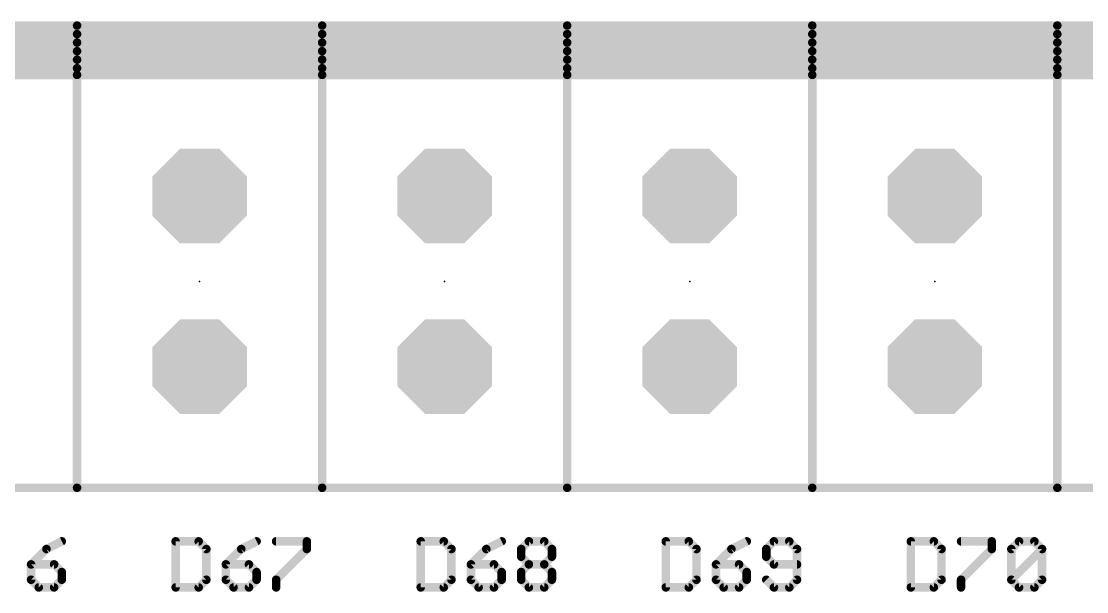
# Model space of a CAD drawing. Extents: x 0 to 426, y 0 to 160.
# Drawn here: x 218.69 to 234.56, y 141.38 to 149.87 of the extents above; entities that cross this region are included whole.
import ezdxf

# ---------------------------------------------------------------- set-up
doc = ezdxf.new("R2010")
doc.units = 0
doc.header["$MEASUREMENT"] = 0
doc.layers.get('0').update_dxf_attribs({"linetype": 'CONTINUOUS'})
for name, color, linetype in [('17', 82, 'CONTINUOUS'), ('21', 253, 'CONTINUOUS'), ('23', 7, 'CONTINUOUS'), ('25', 253, 'CONTINUOUS')]:
    doc.layers.add(name, color=color, linetype=linetype)

# ---------------------------------------------------------------- blocks, each defined once
blk = doc.blocks.new('OCTAGONP')
at = {"const_width": 0.5}
blk.add_lwpolyline([(-0.25, -0.1036), (-0.25, 0.1036), (-0.1036, 0.25), (0.1036, 0.25), (0.25, 0.1036), (0.25, -0.1036), (0.1036, -0.25), (-0.1036, -0.25), (-0.25, -0.1036), (-0.25, 0.1036)], dxfattribs=at)

msp = doc.modelspace()

# ---------------------------------------------------------------- linework, layer by layer
at = {"layer": '21', "const_width": 0.127}
for points in [[(219.525, 149.81), (215.875, 149.81)], [(219.525, 149.81), (215.875, 149.81)], [(219.525, 149.075), (219.525, 149.81)], [(223.175, 149.81), (219.525, 149.81)], [(219.525, 149.81), (219.525, 149.075)], [(223.175, 149.81), (219.525, 149.81)], [(223.175, 149.075), (223.175, 149.81)], [(226.825, 149.81), (223.175, 149.81)], [(223.175, 149.81), (223.175, 149.075)], [(226.825, 149.81), (223.175, 149.81)], [(226.825, 149.075), (226.825, 149.81)], [(230.475, 149.81), (226.825, 149.81)], [(226.825, 149.81), (226.825, 149.075)], [(230.475, 149.81), (226.825, 149.81)], [(230.475, 149.075), (230.475, 149.81)], [(234.125, 149.81), (230.475, 149.81)], [(230.475, 149.81), (230.475, 149.075)], [(234.125, 149.81), (230.475, 149.81)], [(234.125, 149.075), (234.125, 149.81)], [(237.775, 149.81), (234.125, 149.81)], [(234.125, 149.81), (234.125, 149.075)], [(237.775, 149.81), (234.125, 149.81)], [(219.525, 149.683), (215.875, 149.683)], [(223.175, 149.683), (219.525, 149.683)], [(226.825, 149.683), (223.175, 149.683)], [(230.475, 149.683), (226.825, 149.683)], [(234.125, 149.683), (230.475, 149.683)], [(237.775, 149.683), (234.125, 149.683)], [(219.525, 149.556), (215.875, 149.556)], [(219.525, 149.429), (215.875, 149.429)], [(223.175, 149.556), (219.525, 149.556)], [(223.175, 149.429), (219.525, 149.429)], [(226.825, 149.556), (223.175, 149.556)], [(226.825, 149.429), (223.175, 149.429)], [(230.475, 149.556), (226.825, 149.556)], [(230.475, 149.429), (226.825, 149.429)], [(234.125, 149.556), (230.475, 149.556)], [(234.125, 149.429), (230.475, 149.429)], [(237.775, 149.556), (234.125, 149.556)], [(237.775, 149.429), (234.125, 149.429)], [(219.525, 149.302), (215.875, 149.302)], [(223.175, 149.302), (219.525, 149.302)], [(226.825, 149.302), (223.175, 149.302)], [(230.475, 149.302), (226.825, 149.302)], [(234.125, 149.302), (230.475, 149.302)], [(237.775, 149.302), (234.125, 149.302)], [(219.525, 149.175), (215.875, 149.175)], [(223.175, 149.175), (219.525, 149.175)], [(226.825, 149.175), (223.175, 149.175)], [(230.475, 149.175), (226.825, 149.175)], [(234.125, 149.175), (230.475, 149.175)], [(237.775, 149.175), (234.125, 149.175)], [(215.875, 149.075), (219.525, 149.075)], [(215.875, 149.075), (219.525, 149.075)], [(219.525, 149.075), (219.525, 142.925)], [(219.525, 149.075), (223.175, 149.075)], [(219.525, 142.925), (219.525, 149.075)], [(219.525, 149.075), (223.175, 149.075)], [(223.175, 149.075), (223.175, 142.925)], [(223.175, 149.075), (226.825, 149.075)], [(223.175, 142.925), (223.175, 149.075)], [(223.175, 149.075), (226.825, 149.075)], [(226.825, 149.075), (226.825, 142.925)], [(226.825, 149.075), (230.475, 149.075)], [(226.825, 142.925), (226.825, 149.075)], [(226.825, 149.075), (230.475, 149.075)], [(230.475, 149.075), (230.475, 142.925)], [(230.475, 149.075), (234.125, 149.075)], [(230.475, 142.925), (230.475, 149.075)], [(230.475, 149.075), (234.125, 149.075)], [(234.125, 149.075), (234.125, 142.925)], [(234.125, 149.075), (237.775, 149.075)], [(234.125, 142.925), (234.125, 149.075)], [(234.125, 149.075), (237.775, 149.075)], [(219.525, 142.925), (215.875, 142.925)], [(223.175, 142.925), (219.525, 142.925)], [(226.825, 142.925), (223.175, 142.925)], [(230.475, 142.925), (226.825, 142.925)], [(234.125, 142.925), (230.475, 142.925)], [(237.775, 142.925), (234.125, 142.925)]]:
    msp.add_lwpolyline(points, dxfattribs=at)
at = {"layer": '21', "const_width": 0.0635}
for points in [[(219.5567, 149.81, 1), (219.4933, 149.81)], [(219.525, 149.8417, 1), (219.525, 149.7783)], [(219.5567, 149.81, 1), (219.4933, 149.81)], [(219.525, 149.8417, 1), (219.525, 149.7783)], [(219.525, 149.7783, 1), (219.525, 149.8417)], [(219.525, 149.7783, 1), (219.525, 149.8417)], [(223.2067, 149.81, 1), (223.1433, 149.81)], [(223.175, 149.8417, 1), (223.175, 149.7783)], [(223.2067, 149.81, 1), (223.1433, 149.81)], [(223.175, 149.8417, 1), (223.175, 149.7783)], [(223.175, 149.7783, 1), (223.175, 149.8417)], [(223.175, 149.7783, 1), (223.175, 149.8417)], [(226.8568, 149.81, 1), (226.7933, 149.81)], [(226.8568, 149.81, 1), (226.7933, 149.81)], [(226.825, 149.8417, 1), (226.825, 149.7783)], [(226.825, 149.8417, 1), (226.825, 149.7783)], [(226.825, 149.7783, 1), (226.825, 149.8417)], [(226.825, 149.7783, 1), (226.825, 149.8417)], [(230.5068, 149.81, 1), (230.4433, 149.81)], [(230.5068, 149.81, 1), (230.4433, 149.81)], [(230.475, 149.8417, 1), (230.475, 149.7783)], [(230.475, 149.8417, 1), (230.475, 149.7783)], [(230.475, 149.7783, 1), (230.475, 149.8417)], [(230.475, 149.7783, 1), (230.475, 149.8417)], [(234.1567, 149.81, 1), (234.0933, 149.81)], [(234.125, 149.8417, 1), (234.125, 149.7783)], [(234.1567, 149.81, 1), (234.0933, 149.81)], [(234.125, 149.8417, 1), (234.125, 149.7783)], [(234.125, 149.7783, 1), (234.125, 149.8417)], [(234.125, 149.7783, 1), (234.125, 149.8417)], [(219.525, 149.7148, 1), (219.525, 149.6513)], [(219.525, 149.6513, 1), (219.525, 149.7148)], [(223.175, 149.7148, 1), (223.175, 149.6513)], [(223.175, 149.6513, 1), (223.175, 149.7148)], [(226.825, 149.7148, 1), (226.825, 149.6513)], [(226.825, 149.6513, 1), (226.825, 149.7148)], [(230.475, 149.7148, 1), (230.475, 149.6513)], [(230.475, 149.6513, 1), (230.475, 149.7148)], [(234.125, 149.7148, 1), (234.125, 149.6513)], [(234.125, 149.6513, 1), (234.125, 149.7148)], [(219.525, 149.5877, 1), (219.525, 149.5243)], [(219.525, 149.4607, 1), (219.525, 149.3973)], [(219.525, 149.5243, 1), (219.525, 149.5877)], [(219.525, 149.3973, 1), (219.525, 149.4607)], [(223.175, 149.5877, 1), (223.175, 149.5243)], [(223.175, 149.4607, 1), (223.175, 149.3973)], [(223.175, 149.5243, 1), (223.175, 149.5877)], [(223.175, 149.3973, 1), (223.175, 149.4607)], [(226.825, 149.5877, 1), (226.825, 149.5243)], [(226.825, 149.4607, 1), (226.825, 149.3973)], [(226.825, 149.5243, 1), (226.825, 149.5877)], [(226.825, 149.3973, 1), (226.825, 149.4607)], [(230.475, 149.5877, 1), (230.475, 149.5243)], [(230.475, 149.4607, 1), (230.475, 149.3973)], [(230.475, 149.5243, 1), (230.475, 149.5877)], [(230.475, 149.3973, 1), (230.475, 149.4607)], [(234.125, 149.5877, 1), (234.125, 149.5243)], [(234.125, 149.4607, 1), (234.125, 149.3973)], [(234.125, 149.5243, 1), (234.125, 149.5877)], [(234.125, 149.3973, 1), (234.125, 149.4607)], [(219.525, 149.3338, 1), (219.525, 149.2703)], [(219.525, 149.2703, 1), (219.525, 149.3338)], [(223.175, 149.3338, 1), (223.175, 149.2703)], [(223.175, 149.2703, 1), (223.175, 149.3338)], [(226.825, 149.3338, 1), (226.825, 149.2703)], [(226.825, 149.2703, 1), (226.825, 149.3338)], [(230.475, 149.3338, 1), (230.475, 149.2703)], [(230.475, 149.2703, 1), (230.475, 149.3338)], [(234.125, 149.3338, 1), (234.125, 149.2703)], [(234.125, 149.2703, 1), (234.125, 149.3338)], [(219.525, 149.2067, 1), (219.525, 149.1433)], [(219.525, 149.1433, 1), (219.525, 149.2067)], [(223.175, 149.2067, 1), (223.175, 149.1433)], [(223.175, 149.1433, 1), (223.175, 149.2067)], [(226.825, 149.2067, 1), (226.825, 149.1433)], [(226.825, 149.1433, 1), (226.825, 149.2067)], [(230.475, 149.2067, 1), (230.475, 149.1433)], [(230.475, 149.1433, 1), (230.475, 149.2067)], [(234.125, 149.2067, 1), (234.125, 149.1433)], [(234.125, 149.1433, 1), (234.125, 149.2067)], [(219.525, 149.1068, 1), (219.525, 149.0433)], [(219.525, 149.1068, 1), (219.525, 149.0433)], [(219.5567, 149.075, 1), (219.4933, 149.075)], [(219.5567, 149.075, 1), (219.4933, 149.075)], [(219.4933, 149.075, 1), (219.5567, 149.075)], [(219.4933, 149.075, 1), (219.5567, 149.075)], [(219.525, 149.0433, 1), (219.525, 149.1068)], [(219.525, 149.0433, 1), (219.525, 149.1068)], [(223.175, 149.1068, 1), (223.175, 149.0433)], [(223.175, 149.1068, 1), (223.175, 149.0433)], [(223.2067, 149.075, 1), (223.1433, 149.075)], [(223.2067, 149.075, 1), (223.1433, 149.075)], [(223.1433, 149.075, 1), (223.2067, 149.075)], [(223.1433, 149.075, 1), (223.2067, 149.075)], [(223.175, 149.0433, 1), (223.175, 149.1068)], [(223.175, 149.0433, 1), (223.175, 149.1068)], [(226.825, 149.1068, 1), (226.825, 149.0433)], [(226.825, 149.1068, 1), (226.825, 149.0433)], [(226.8568, 149.075, 1), (226.7933, 149.075)], [(226.8568, 149.075, 1), (226.7933, 149.075)], [(226.7933, 149.075, 1), (226.8568, 149.075)], [(226.7933, 149.075, 1), (226.8568, 149.075)], [(226.825, 149.0433, 1), (226.825, 149.1068)], [(226.825, 149.0433, 1), (226.825, 149.1068)], [(230.475, 149.1068, 1), (230.475, 149.0433)], [(230.475, 149.1068, 1), (230.475, 149.0433)], [(230.5068, 149.075, 1), (230.4433, 149.075)], [(230.5068, 149.075, 1), (230.4433, 149.075)], [(230.4433, 149.075, 1), (230.5068, 149.075)], [(230.4433, 149.075, 1), (230.5068, 149.075)], [(230.475, 149.0433, 1), (230.475, 149.1068)], [(230.475, 149.0433, 1), (230.475, 149.1068)], [(234.125, 149.1068, 1), (234.125, 149.0433)], [(234.125, 149.1068, 1), (234.125, 149.0433)], [(234.1567, 149.075, 1), (234.0933, 149.075)], [(234.1567, 149.075, 1), (234.0933, 149.075)], [(234.0933, 149.075, 1), (234.1567, 149.075)], [(234.0933, 149.075, 1), (234.1567, 149.075)], [(234.125, 149.0433, 1), (234.125, 149.1068)], [(234.125, 149.0433, 1), (234.125, 149.1068)], [(219.525, 142.9567, 1), (219.525, 142.8933)], [(219.525, 142.8933, 1), (219.525, 142.9567)], [(223.175, 142.9567, 1), (223.175, 142.8933)], [(223.175, 142.8933, 1), (223.175, 142.9567)], [(226.825, 142.9567, 1), (226.825, 142.8933)], [(226.825, 142.8933, 1), (226.825, 142.9567)], [(230.475, 142.9567, 1), (230.475, 142.8933)], [(230.475, 142.8933, 1), (230.475, 142.9567)], [(234.125, 142.9567, 1), (234.125, 142.8933)], [(234.125, 142.8933, 1), (234.125, 142.9567)], [(219.4933, 142.925, 1), (219.5567, 142.925)], [(219.4933, 142.925, 1), (219.5567, 142.925)], [(223.1433, 142.925, 1), (223.2067, 142.925)], [(223.1433, 142.925, 1), (223.2067, 142.925)], [(226.7933, 142.925, 1), (226.8568, 142.925)], [(226.7933, 142.925, 1), (226.8568, 142.925)], [(230.4433, 142.925, 1), (230.5068, 142.925)], [(230.4433, 142.925, 1), (230.5068, 142.925)], [(234.0933, 142.925, 1), (234.1567, 142.925)], [(234.0933, 142.925, 1), (234.1567, 142.925)]]:
    msp.add_lwpolyline(points, format="xyb", dxfattribs=at)
at = {"layer": '23'}
for p in [(221.35, 146), (225, 146), (228.65, 146), (232.3, 146)]:
    msp.add_point(p, dxfattribs=at)
at = {"layer": '25', "const_width": 0.127}
for points in [[(219.2977, 142.1271), (219.0689, 142.0127)], [(220.9933, 142.1271), (220.9933, 141.4407)], [(221.3364, 142.1271), (220.9933, 142.1271)], [(221.4508, 142.0127), (221.3364, 142.1271)], [(222.1993, 142.1271), (221.9705, 142.0127)], [(222.4901, 142.1271), (222.9477, 142.1271)], [(222.9477, 142.1271), (222.9477, 142.0127)], [(224.6433, 142.1271), (224.6433, 141.4407)], [(224.9864, 142.1271), (224.6433, 142.1271)], [(225.1008, 142.0127), (224.9864, 142.1271)], [(225.8493, 142.1271), (225.6205, 142.0127)], [(226.1401, 142.0127), (226.2545, 142.1271)], [(226.2545, 142.1271), (226.4833, 142.1271)], [(226.4833, 142.1271), (226.5977, 142.0127)], [(228.2933, 142.1271), (228.2933, 141.4407)], [(228.6364, 142.1271), (228.2933, 142.1271)], [(228.7508, 142.0127), (228.6364, 142.1271)], [(229.4993, 142.1271), (229.2705, 142.0127)], [(229.9045, 142.1271), (229.7901, 142.0127)], [(230.1333, 142.1271), (229.9045, 142.1271)], [(230.2477, 142.0127), (230.1333, 142.1271)], [(231.9433, 142.1271), (231.9433, 141.4407)], [(232.2864, 142.1271), (231.9433, 142.1271)], [(232.4008, 142.0127), (232.2864, 142.1271)], [(232.6917, 142.1271), (233.1493, 142.1271)], [(233.1493, 142.1271), (233.1493, 142.0127)], [(233.4401, 142.0127), (233.5545, 142.1271)], [(233.5545, 142.1271), (233.7833, 142.1271)], [(233.7833, 142.1271), (233.8977, 142.0127)], [(219.0689, 142.0127), (218.8401, 141.7839)], [(221.4508, 141.5551), (221.4508, 142.0127)], [(221.9705, 142.0127), (221.7417, 141.7839)], [(222.9477, 142.0127), (222.4901, 141.5551)], [(225.1008, 141.5551), (225.1008, 142.0127)], [(225.6205, 142.0127), (225.3917, 141.7839)], [(226.1401, 141.8983), (226.1401, 142.0127)], [(226.5977, 142.0127), (226.5977, 141.8983)], [(228.7508, 141.5551), (228.7508, 142.0127)], [(229.2705, 142.0127), (229.0417, 141.7839)], [(229.7901, 142.0127), (229.7901, 141.8983)], [(230.2477, 141.5551), (230.2477, 142.0127)], [(232.4008, 141.5551), (232.4008, 142.0127)], [(233.1493, 142.0127), (232.6917, 141.5551)], [(233.4401, 141.5551), (233.4401, 142.0127)], [(233.4401, 141.5551), (233.8977, 142.0127)], [(233.8977, 142.0127), (233.8977, 141.5551)], [(226.2545, 141.7839), (226.1401, 141.8983)], [(226.5977, 141.8983), (226.4833, 141.7839)], [(229.7901, 141.8983), (229.9045, 141.7839)], [(218.8401, 141.7839), (218.8401, 141.5551)], [(219.1833, 141.7839), (218.8401, 141.7839)], [(219.2977, 141.6695), (219.1833, 141.7839)], [(219.2977, 141.5551), (219.2977, 141.6695)], [(221.7417, 141.7839), (221.7417, 141.5551)], [(222.0849, 141.7839), (221.7417, 141.7839)], [(222.1993, 141.6695), (222.0849, 141.7839)], [(222.1993, 141.5551), (222.1993, 141.6695)], [(225.3917, 141.7839), (225.3917, 141.5551)], [(225.7349, 141.7839), (225.3917, 141.7839)], [(225.8493, 141.6695), (225.7349, 141.7839)], [(225.8493, 141.5551), (225.8493, 141.6695)], [(226.1401, 141.6695), (226.2545, 141.7839)], [(226.1401, 141.5551), (226.1401, 141.6695)], [(226.2545, 141.7839), (226.4833, 141.7839)], [(226.4833, 141.7839), (226.5977, 141.6695)], [(226.5977, 141.6695), (226.5977, 141.5551)], [(229.0417, 141.7839), (229.0417, 141.5551)], [(229.3849, 141.7839), (229.0417, 141.7839)], [(229.4993, 141.6695), (229.3849, 141.7839)], [(229.4993, 141.5551), (229.4993, 141.6695)], [(229.9045, 141.7839), (230.2477, 141.7839)], [(218.8401, 141.5551), (218.9545, 141.4407)], [(219.1833, 141.4407), (219.2977, 141.5551)], [(221.3364, 141.4407), (221.4508, 141.5551)], [(221.7417, 141.5551), (221.8561, 141.4407)], [(222.0849, 141.4407), (222.1993, 141.5551)], [(222.4901, 141.5551), (222.4901, 141.4407)], [(224.9864, 141.4407), (225.1008, 141.5551)], [(225.3917, 141.5551), (225.5061, 141.4407)], [(225.7349, 141.4407), (225.8493, 141.5551)], [(226.2545, 141.4407), (226.1401, 141.5551)], [(226.5977, 141.5551), (226.4833, 141.4407)], [(228.6364, 141.4407), (228.7508, 141.5551)], [(229.0417, 141.5551), (229.1561, 141.4407)], [(229.3849, 141.4407), (229.4993, 141.5551)], [(229.7901, 141.5551), (229.9045, 141.4407)], [(230.1333, 141.4407), (230.2477, 141.5551)], [(232.2864, 141.4407), (232.4008, 141.5551)], [(232.6917, 141.5551), (232.6917, 141.4407)], [(233.5545, 141.4407), (233.4401, 141.5551)], [(233.8977, 141.5551), (233.7833, 141.4407)], [(218.9545, 141.4407), (219.1833, 141.4407)], [(220.9933, 141.4407), (221.3364, 141.4407)], [(221.8561, 141.4407), (222.0849, 141.4407)], [(224.6433, 141.4407), (224.9864, 141.4407)], [(225.5061, 141.4407), (225.7349, 141.4407)], [(226.4833, 141.4407), (226.2545, 141.4407)], [(228.2933, 141.4407), (228.6364, 141.4407)], [(229.1561, 141.4407), (229.3849, 141.4407)], [(229.9045, 141.4407), (230.1333, 141.4407)], [(231.9433, 141.4407), (232.2864, 141.4407)], [(233.7833, 141.4407), (233.5545, 141.4407)]]:
    msp.add_lwpolyline(points, dxfattribs=at)
at = {"layer": '25', "const_width": 0.0635}
for points in [[(219.3119, 142.0987, 1), (219.2835, 142.1555)], [(221.025, 142.1271, 1), (220.9615, 142.1271)], [(220.9933, 142.1588, 1), (220.9933, 142.0953)], [(221.3589, 142.1495, 1), (221.314, 142.1046)], [(221.3364, 142.0953, 1), (221.3364, 142.1588)], [(222.2135, 142.0987, 1), (222.1851, 142.1555)], [(222.4901, 142.1588, 1), (222.4901, 142.0953)], [(222.9794, 142.1271, 1), (222.9159, 142.1271)], [(222.9477, 142.0953, 1), (222.9477, 142.1588)], [(224.675, 142.1271, 1), (224.6115, 142.1271)], [(224.6433, 142.1588, 1), (224.6433, 142.0953)], [(225.0089, 142.1495, 1), (224.964, 142.1046)], [(224.9864, 142.0953, 1), (224.9864, 142.1588)], [(225.8635, 142.0987, 1), (225.8351, 142.1555)], [(226.2545, 142.1588, 1), (226.2545, 142.0953)], [(226.2769, 142.1046, 1), (226.232, 142.1495)], [(226.5057, 142.1495, 1), (226.4608, 142.1046)], [(226.4833, 142.0953, 1), (226.4833, 142.1588)], [(228.325, 142.1271, 1), (228.2615, 142.1271)], [(228.2933, 142.1588, 1), (228.2933, 142.0953)], [(228.6589, 142.1495, 1), (228.614, 142.1046)], [(228.6364, 142.0953, 1), (228.6364, 142.1588)], [(229.5135, 142.0987, 1), (229.4851, 142.1555)], [(229.9045, 142.1588, 1), (229.9045, 142.0953)], [(229.9269, 142.1046, 1), (229.882, 142.1495)], [(230.1557, 142.1495, 1), (230.1108, 142.1046)], [(230.1333, 142.0953, 1), (230.1333, 142.1588)], [(231.975, 142.1271, 1), (231.9115, 142.1271)], [(231.9433, 142.1588, 1), (231.9433, 142.0953)], [(232.3089, 142.1495, 1), (232.264, 142.1046)], [(232.2864, 142.0953, 1), (232.2864, 142.1588)], [(232.6917, 142.1588, 1), (232.6917, 142.0953)], [(233.181, 142.1271, 1), (233.1175, 142.1271)], [(233.1493, 142.0953, 1), (233.1493, 142.1588)], [(233.5545, 142.1588, 1), (233.5545, 142.0953)], [(233.5769, 142.1046, 1), (233.532, 142.1495)], [(233.8057, 142.1495, 1), (233.7608, 142.1046)], [(233.7833, 142.0953, 1), (233.7833, 142.1588)], [(219.0547, 142.0411, 1), (219.0831, 141.9843)], [(219.0913, 141.9902, 1), (219.0464, 142.0351)], [(221.4826, 142.0127, 1), (221.4191, 142.0127)], [(221.4284, 141.9902, 1), (221.4733, 142.0351)], [(221.9563, 142.0411, 1), (221.9847, 141.9843)], [(221.9929, 141.9902, 1), (221.948, 142.0351)], [(222.9159, 142.0127, 1), (222.9794, 142.0127)], [(222.9701, 141.9902, 1), (222.9252, 142.0351)], [(225.1326, 142.0127, 1), (225.0691, 142.0127)], [(225.0784, 141.9902, 1), (225.1233, 142.0351)], [(225.6063, 142.0411, 1), (225.6347, 141.9843)], [(225.6429, 141.9902, 1), (225.598, 142.0351)], [(226.1718, 142.0127, 1), (226.1083, 142.0127)], [(226.1176, 142.0351, 1), (226.1625, 141.9902)], [(226.6294, 142.0127, 1), (226.5659, 142.0127)], [(226.5752, 141.9902, 1), (226.6201, 142.0351)], [(228.7826, 142.0127, 1), (228.7191, 142.0127)], [(228.7284, 141.9902, 1), (228.7733, 142.0351)], [(229.2563, 142.0411, 1), (229.2847, 141.9843)], [(229.2929, 141.9902, 1), (229.248, 142.0351)], [(229.8218, 142.0127, 1), (229.7583, 142.0127)], [(229.7676, 142.0351, 1), (229.8125, 141.9902)], [(230.2794, 142.0127, 1), (230.2159, 142.0127)], [(230.2252, 141.9902, 1), (230.2701, 142.0351)], [(232.4326, 142.0127, 1), (232.3691, 142.0127)], [(232.3784, 141.9902, 1), (232.4233, 142.0351)], [(233.1175, 142.0127, 1), (233.181, 142.0127)], [(233.1717, 141.9902, 1), (233.1268, 142.0351)], [(233.4718, 142.0127, 1), (233.4083, 142.0127)], [(233.4176, 142.0351, 1), (233.4625, 141.9902)], [(233.9294, 142.0127, 1), (233.8659, 142.0127)], [(233.9201, 141.9902, 1), (233.8752, 142.0351)], [(233.8752, 141.9902, 1), (233.9201, 142.0351)], [(226.1625, 141.9207, 1), (226.1176, 141.8758)], [(226.1083, 141.8983, 1), (226.1718, 141.8983)], [(226.5659, 141.8983, 1), (226.6294, 141.8983)], [(226.6201, 141.8758, 1), (226.5752, 141.9207)], [(229.8125, 141.9207, 1), (229.7676, 141.8758)], [(229.7583, 141.8983, 1), (229.8218, 141.8983)], [(218.8718, 141.7839, 1), (218.8083, 141.7839)], [(218.8401, 141.8156, 1), (218.8401, 141.7521)], [(218.8176, 141.8063, 1), (218.8625, 141.7614)], [(219.2057, 141.8063, 1), (219.1608, 141.7614)], [(219.1833, 141.7521, 1), (219.1833, 141.8156)], [(219.3294, 141.6695, 1), (219.2659, 141.6695)], [(219.2752, 141.647, 1), (219.3201, 141.6919)], [(221.7734, 141.7839, 1), (221.7099, 141.7839)], [(221.7417, 141.8156, 1), (221.7417, 141.7521)], [(221.7192, 141.8063, 1), (221.7641, 141.7614)], [(222.1073, 141.8063, 1), (222.0624, 141.7614)], [(222.0849, 141.7521, 1), (222.0849, 141.8156)], [(222.231, 141.6695, 1), (222.1675, 141.6695)], [(222.1768, 141.647, 1), (222.2217, 141.6919)], [(225.4234, 141.7839, 1), (225.3599, 141.7839)], [(225.3917, 141.8156, 1), (225.3917, 141.7521)], [(225.3692, 141.8063, 1), (225.4141, 141.7614)], [(225.7573, 141.8063, 1), (225.7124, 141.7614)], [(225.7349, 141.7521, 1), (225.7349, 141.8156)], [(225.881, 141.6695, 1), (225.8175, 141.6695)], [(225.8268, 141.647, 1), (225.8717, 141.6919)], [(226.1718, 141.6695, 1), (226.1083, 141.6695)], [(226.1176, 141.6919, 1), (226.1625, 141.647)], [(226.2545, 141.8156, 1), (226.2545, 141.7521)], [(226.2769, 141.7614, 1), (226.232, 141.8063)], [(226.232, 141.7614, 1), (226.2769, 141.8063)], [(226.5057, 141.8063, 1), (226.4608, 141.7614)], [(226.4608, 141.8063, 1), (226.5057, 141.7614)], [(226.4833, 141.7521, 1), (226.4833, 141.8156)], [(226.6294, 141.6695, 1), (226.5659, 141.6695)], [(226.5752, 141.647, 1), (226.6201, 141.6919)], [(229.0734, 141.7839, 1), (229.0099, 141.7839)], [(229.0417, 141.8156, 1), (229.0417, 141.7521)], [(229.0192, 141.8063, 1), (229.0641, 141.7614)], [(229.4073, 141.8063, 1), (229.3624, 141.7614)], [(229.3849, 141.7521, 1), (229.3849, 141.8156)], [(229.531, 141.6695, 1), (229.4675, 141.6695)], [(229.4768, 141.647, 1), (229.5217, 141.6919)], [(229.9045, 141.8156, 1), (229.9045, 141.7521)], [(229.882, 141.7614, 1), (229.9269, 141.8063)], [(230.2477, 141.7521, 1), (230.2477, 141.8156)], [(218.8625, 141.5775, 1), (218.8176, 141.5326)], [(218.8083, 141.5551, 1), (218.8718, 141.5551)], [(219.2659, 141.5551, 1), (219.3294, 141.5551)], [(219.3201, 141.5326, 1), (219.2752, 141.5775)], [(221.4191, 141.5551, 1), (221.4826, 141.5551)], [(221.4733, 141.5326, 1), (221.4284, 141.5775)], [(221.7641, 141.5775, 1), (221.7192, 141.5326)], [(221.7099, 141.5551, 1), (221.7734, 141.5551)], [(222.1675, 141.5551, 1), (222.231, 141.5551)], [(222.2217, 141.5326, 1), (222.1768, 141.5775)], [(222.5218, 141.5551, 1), (222.4583, 141.5551)], [(222.4676, 141.5775, 1), (222.5125, 141.5326)], [(225.0691, 141.5551, 1), (225.1326, 141.5551)], [(225.1233, 141.5326, 1), (225.0784, 141.5775)], [(225.4141, 141.5775, 1), (225.3692, 141.5326)], [(225.3599, 141.5551, 1), (225.4234, 141.5551)], [(225.8175, 141.5551, 1), (225.881, 141.5551)], [(225.8717, 141.5326, 1), (225.8268, 141.5775)], [(226.1625, 141.5775, 1), (226.1176, 141.5326)], [(226.1083, 141.5551, 1), (226.1718, 141.5551)], [(226.5659, 141.5551, 1), (226.6294, 141.5551)], [(226.6201, 141.5326, 1), (226.5752, 141.5775)], [(228.7191, 141.5551, 1), (228.7826, 141.5551)], [(228.7733, 141.5326, 1), (228.7284, 141.5775)], [(229.0641, 141.5775, 1), (229.0192, 141.5326)], [(229.0099, 141.5551, 1), (229.0734, 141.5551)], [(229.4675, 141.5551, 1), (229.531, 141.5551)], [(229.5217, 141.5326, 1), (229.4768, 141.5775)], [(229.8125, 141.5775, 1), (229.7676, 141.5326)], [(230.2159, 141.5551, 1), (230.2794, 141.5551)], [(230.2701, 141.5326, 1), (230.2252, 141.5775)], [(232.3691, 141.5551, 1), (232.4326, 141.5551)], [(232.4233, 141.5326, 1), (232.3784, 141.5775)], [(232.7234, 141.5551, 1), (232.6599, 141.5551)], [(232.6692, 141.5775, 1), (232.7141, 141.5326)], [(233.4625, 141.5775, 1), (233.4176, 141.5326)], [(233.4176, 141.5775, 1), (233.4625, 141.5326)], [(233.4083, 141.5551, 1), (233.4718, 141.5551)], [(233.8659, 141.5551, 1), (233.9294, 141.5551)], [(233.9201, 141.5326, 1), (233.8752, 141.5775)], [(218.9545, 141.4725, 1), (218.9545, 141.409)], [(218.932, 141.4182, 1), (218.9769, 141.4632)], [(219.1608, 141.4632, 1), (219.2057, 141.4182)], [(219.1833, 141.409, 1), (219.1833, 141.4725)], [(220.9933, 141.4725, 1), (220.9933, 141.409)], [(220.9615, 141.4407, 1), (221.025, 141.4407)], [(221.314, 141.4632, 1), (221.3589, 141.4182)], [(221.3364, 141.409, 1), (221.3364, 141.4725)], [(221.8561, 141.4725, 1), (221.8561, 141.409)], [(221.8336, 141.4182, 1), (221.8785, 141.4632)], [(222.0624, 141.4632, 1), (222.1073, 141.4182)], [(222.0849, 141.409, 1), (222.0849, 141.4725)], [(222.4583, 141.4407, 1), (222.5218, 141.4407)], [(224.6433, 141.4725, 1), (224.6433, 141.409)], [(224.6115, 141.4407, 1), (224.675, 141.4407)], [(224.964, 141.4632, 1), (225.0089, 141.4182)], [(224.9864, 141.409, 1), (224.9864, 141.4725)], [(225.5061, 141.4725, 1), (225.5061, 141.409)], [(225.4836, 141.4182, 1), (225.5285, 141.4632)], [(225.7124, 141.4632, 1), (225.7573, 141.4182)], [(225.7349, 141.409, 1), (225.7349, 141.4725)], [(226.2545, 141.4725, 1), (226.2545, 141.409)], [(226.232, 141.4182, 1), (226.2769, 141.4632)], [(226.4608, 141.4632, 1), (226.5057, 141.4182)], [(226.4833, 141.409, 1), (226.4833, 141.4725)], [(228.2933, 141.4725, 1), (228.2933, 141.409)], [(228.2615, 141.4407, 1), (228.325, 141.4407)], [(228.614, 141.4632, 1), (228.6589, 141.4182)], [(228.6364, 141.409, 1), (228.6364, 141.4725)], [(229.1561, 141.4725, 1), (229.1561, 141.409)], [(229.1336, 141.4182, 1), (229.1785, 141.4632)], [(229.3624, 141.4632, 1), (229.4073, 141.4182)], [(229.3849, 141.409, 1), (229.3849, 141.4725)], [(229.9045, 141.4725, 1), (229.9045, 141.409)], [(229.882, 141.4182, 1), (229.9269, 141.4632)], [(230.1108, 141.4632, 1), (230.1557, 141.4182)], [(230.1333, 141.409, 1), (230.1333, 141.4725)], [(231.9433, 141.4725, 1), (231.9433, 141.409)], [(231.9115, 141.4407, 1), (231.975, 141.4407)], [(232.264, 141.4632, 1), (232.3089, 141.4182)], [(232.2864, 141.409, 1), (232.2864, 141.4725)], [(232.6599, 141.4407, 1), (232.7234, 141.4407)], [(233.5545, 141.4725, 1), (233.5545, 141.409)], [(233.532, 141.4182, 1), (233.5769, 141.4632)], [(233.7608, 141.4632, 1), (233.8057, 141.4182)], [(233.7833, 141.409, 1), (233.7833, 141.4725)]]:
    msp.add_lwpolyline(points, format="xyb", dxfattribs=at)

# ---------------------------------------------------------------- block references
at = {"layer": '17', "xscale": 1.408, "yscale": 1.408}
for p in [(221.35, 147.27), (221.35, 147.27), (225, 147.27), (225, 147.27), (228.65, 147.27), (228.65, 147.27), (232.3, 147.27), (232.3, 147.27)]:
    msp.add_blockref('OCTAGONP', p, dxfattribs=at)
at = {"layer": '17', "xscale": 1.408, "yscale": 1.408, "rotation": 90}
for p in [(221.35, 144.73), (221.35, 144.73), (225, 144.73), (225, 144.73), (228.65, 144.73), (228.65, 144.73), (232.3, 144.73), (232.3, 144.73)]:
    msp.add_blockref('OCTAGONP', p, dxfattribs=at)

doc.saveas('drawing.dxf')
